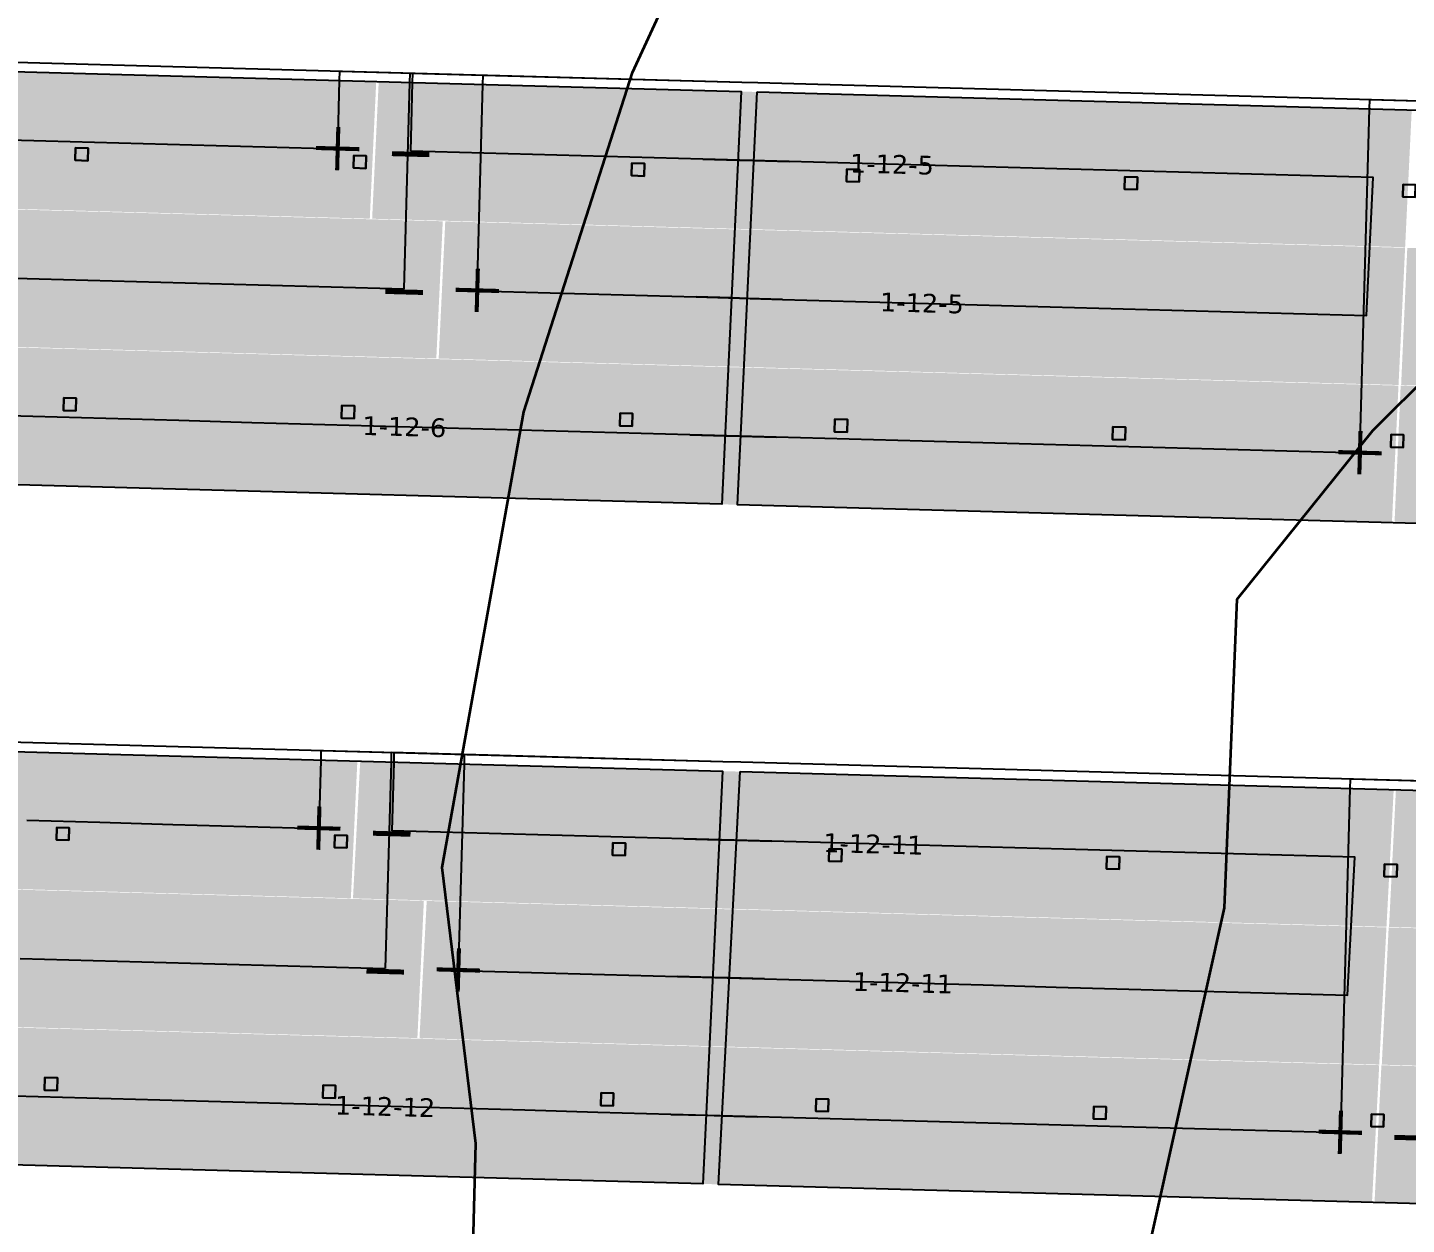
# Model space of a CAD drawing. Header units: metres. Extents: x 1477905 to 1478744, y 4202276 to 4202610.
# Drawn here: x 1478282.51 to 1478304.6, y 4202400.69 to 4202419.87 of the extents above; entities that cross this region are included whole.
import ezdxf

# ---------------------------------------------------------------- set-up
doc = ezdxf.new("R2010")
doc.units = ezdxf.units.M
doc.layers.add('Nouveau Terrain - CN - Courbes', color=22, linetype='Continuous', lineweight=0)
for name, color, linetype in [('PVcase DC Extensions', 170, 'Continuous'), ('PVcase Device Coloring', 7, 'Continuous'), ('PVcase Polarity Symbols', 7, 'Continuous'), ('PVcase Poles', 7, 'Continuous'), ('PVcase PV Modules (full frames)', 142, 'Continuous'), ('PVcase PV Modules (optimised)', 142, 'Continuous'), ('PVcase String Cables', 150, 'Continuous'), ('PVcase Stringing Numbers', 7, 'Continuous'), ('PVcase Strings', 92, 'Continuous')]:
    doc.layers.add(name, color=color, linetype=linetype)
doc.styles.get("Standard").update_dxf_attribs({"font": 'verdana.ttf'})
doc.styles.add('UBS-Style de texte', font='verdana.ttf')

# ---------------------------------------------------------------- blocks, each defined once
blk = doc.blocks.new('3P18@15DEG F FX ID1 PVBlock')
at = {"layer": 'PVcase PV Modules (optimised)', "color": 0}
blk.add_polyline3d([(0, 0, 1.773945735132677), (21.06698842950539, -0.5810537936249766, 1.773945735132684), (20.88445742833417, -7.198992669318528, 7.019385073192552e-15), (-0.1825310011712116, -6.617938875693552, 0)], close=True, dxfattribs=at)

msp = doc.modelspace()

# ---------------------------------------------------------------- hatches: boundary and pattern name
at = {"layer": 'PVcase Device Coloring', "true_color": 0x004f27, "transparency": 33554582}
for points in [[(1478272.93535606, 4202419.423594442), (1478272.832135618, 4202417.225225576), (1478287.996669292, 4202416.806968841), (1478288.099889734, 4202419.005337707)], [(1478288.140019525, 4202419.004230877), (1478288.034617872, 4202416.805922171), (1478304.582093618, 4202416.349522167), (1478304.687495271, 4202418.547830873)], [(1478272.831682499, 4202417.215575141), (1478272.728462057, 4202415.017206275), (1478289.062489354, 4202414.566693448), (1478289.165709795, 4202416.765062314)], [(1478289.205839587, 4202416.763955484), (1478289.100437935, 4202414.565646778), (1478304.476229272, 4202414.141563291), (1478304.581630924, 4202416.339871997)], [(1478304.616615681, 4202416.338907073), (1478304.518064136, 4202414.140409433), (1478321.074147442, 4202413.683772026), (1478321.172698986, 4202415.882269666)], [(1478272.72925531, 4202415.007521464), (1478272.623853658, 4202412.809212758), (1478304.370364925, 4202411.933604415), (1478304.475766578, 4202414.131913121)], [(1478304.510751334, 4202414.130948197), (1478304.412199789, 4202411.932450557), (1478336.18684034, 4202411.056066376), (1478336.285391884, 4202413.254564016)], [(1478272.633782888, 4202408.533804694), (1478272.530145826, 4202406.335447319), (1478287.69389761, 4202405.917212148), (1478287.797534672, 4202408.115569524)], [(1478287.843324346, 4202408.114306588), (1478287.727778819, 4202405.916277662), (1478304.283211725, 4202405.459658192), (1478304.398757252, 4202407.657687118)], [(1478304.434491249, 4202407.656701531), (1478304.32420842, 4202405.458527453), (1478319.680235724, 4202405.034989081), (1478319.790518554, 4202407.233163159)], [(1478272.529690878, 4202406.325796935), (1478272.426053816, 4202404.127439559), (1478288.759238923, 4202403.67694996), (1478288.862875985, 4202405.875307336)], [(1478288.908665659, 4202405.874044401), (1478288.793120132, 4202403.676015475), (1478304.167158975, 4202403.251980325), (1478304.282704501, 4202405.450009251)], [(1478304.318438499, 4202405.449023664), (1478304.208155669, 4202403.250849586), (1478320.7378603, 4202402.79493973), (1478320.84814313, 4202404.993113808)], [(1478272.432507127, 4202404.117598638), (1478272.3169616, 4202401.919569712), (1478304.051106225, 4202401.044302458), (1478304.166651751, 4202403.242331384)], [(1478304.202385749, 4202403.241345797), (1478304.092102919, 4202401.043171719), (1478335.816183211, 4202400.168182047), (1478335.926466041, 4202402.366356125)]]:
    msp.add_hatch(color=118, dxfattribs=at).paths.add_polyline_path(points, flags=0)

# ---------------------------------------------------------------- linework, layer by layer
at = {"layer": 'Nouveau Terrain - CN - Courbes', "linetype": 'Continuous', "lineweight": 35}
for points in [[(1478291.32082604, 4202348.41066502, 75), (1478286.188324368, 4202364.83777075, 75), (1478285.6776195, 4202368.429575671, 75), (1478286.556690437, 4202382.576429049, 75), (1478287.553515996, 4202388.63080219, 75), (1478289.610129809, 4202398.711284188, 75), (1478289.697271906, 4202401.985212699, 75), (1478289.155185664, 4202406.411041, 75), (1478290.462954028, 4202413.710411758, 75), (1478292.206083963, 4202419.147088416, 75), (1478293.398080866, 4202421.731978936, 75), (1478294.921726059, 4202423.793586428, 75), (1478325.882597804, 4202449.464924598, 75), (1478341.124715617, 4202450.168690012, 75)], [(1478300.874752933, 4202351.546461926, 74), (1478297.327943064, 4202363.268087027, 74), (1478296.733521258, 4202365.800075303, 74), (1478297.689312728, 4202380.781208682, 74), (1478297.917849301, 4202387.075388396, 74), (1478300.316250229, 4202399.572783018, 74), (1478301.68710696, 4202405.762959943, 74), (1478301.893615117, 4202410.707805857, 74), (1478304.064507503, 4202413.410943049, 74), (1478323.422957966, 4202432.671339558, 74), (1478326.455680617, 4202435.088601463, 74), (1478329.310944752, 4202436.735026595, 74), (1478331.98875037, 4202437.610614957, 74), (1478339.750308206, 4202438.176102755, 74)]]:
    msp.add_polyline3d(points, dxfattribs=at)
at = {"layer": 'PVcase DC Extensions'}
for points in [[(1478293.330442524, 4202417.760464636, 77.26871397928936), (1478293.895747625, 4202417.744872812, 77.2277745417721), (1478294.151124774, 4202417.737829193, 77.20938604867322), (1478294.716274109, 4202417.722241671, 77.16634817568533)], [(1478294.610409762, 4202415.514282795, 76.57587858104418), (1478294.045260428, 4202415.529870319, 76.61891645478846), (1478293.792074065, 4202415.536853515, 76.63714220265933), (1478293.226768964, 4202415.552445334, 76.67808163905909)], [(1478293.123095403, 4202413.344426034, 76.08744929930761), (1478293.688400504, 4202413.328834211, 76.04650986206705), (1478293.939396081, 4202413.32191144, 76.02844685940865), (1478294.504545416, 4202413.306323919, 75.98540898667093)], [(1478293.027606802, 4202406.870709709, 77.1867159687833), (1478293.592882756, 4202406.855118696, 77.14537572288022), (1478293.87266344, 4202406.847401995, 77.12007546024), (1478294.436985368, 4202406.831837294, 77.06727866029925)], [(1478294.320932618, 4202404.624159426, 76.4776735431364), (1478293.75661069, 4202404.639724126, 76.5304703426549), (1478293.488790746, 4202404.647110934, 76.55477383558646), (1478292.923514792, 4202404.662701949, 76.59611408197652)], [(1478292.819422782, 4202402.45469419, 76.00551219512818), (1478293.384698736, 4202402.439103177, 75.96417194926839), (1478293.64055794, 4202402.432046261, 75.94086522605978), (1478294.204879868, 4202402.416481559, 75.88806842595177)]]:
    msp.add_polyline3d(points, dxfattribs=at)
at = {"layer": 'PVcase Poles'}
for points in [[(1478283.278340647, 4202417.741791151, 74.59383494218558), (1478283.2838548, 4202417.941715123, 74.59383494218558), (1478283.2838548, 4202417.941715123, 77.97035776062182), (1478283.278340647, 4202417.741791151, 77.91662768182698), (1478283.278340647, 4202417.741791151, 74.59383494218558), (1478283.478264618, 4202417.736276999, 74.59383494218558), (1478283.478264618, 4202417.736276999, 77.90214917340047), (1478283.278340647, 4202417.741791151, 77.91662768182698), (1478283.478264618, 4202417.736276999, 77.90214917340047), (1478283.48377877, 4202417.936200971, 77.95587925219533), (1478283.48377877, 4202417.936200971, 74.59383494218558), (1478283.478264618, 4202417.736276999, 74.59383494218558), (1478283.48377877, 4202417.936200971, 74.59383494218558), (1478283.2838548, 4202417.941715123, 74.59383494218558), (1478283.48377877, 4202417.936200971, 74.59383494218558), (1478283.48377877, 4202417.936200971, 77.95587925219533), (1478283.2838548, 4202417.941715123, 77.97035776062182)], [(1478287.733981738, 4202417.618899019, 74.2708170251646), (1478287.73949589, 4202417.81882299, 74.2708170251646), (1478287.73949589, 4202417.81882299, 77.64767991124026), (1478287.733981738, 4202417.618899019, 77.59394983244542), (1478287.733981738, 4202417.618899019, 74.2708170251646), (1478287.933905709, 4202417.613384866, 74.2708170251646), (1478287.933905709, 4202417.613384866, 77.57947132401891), (1478287.733981738, 4202417.618899019, 77.59394983244542), (1478287.933905709, 4202417.613384866, 77.57947132401891), (1478287.939419861, 4202417.813308838, 77.63320140281377), (1478287.939419861, 4202417.813308838, 74.2708170251646), (1478287.933905709, 4202417.613384866, 74.2708170251646), (1478287.939419861, 4202417.813308838, 74.2708170251646), (1478287.73949589, 4202417.81882299, 74.2708170251646), (1478287.939419861, 4202417.813308838, 74.2708170251646), (1478287.939419861, 4202417.813308838, 77.63320140281377), (1478287.73949589, 4202417.81882299, 77.64767991124026)], [(1478292.189622829, 4202417.496006885, 73.95720321555905), (1478292.195136981, 4202417.695930856, 73.95720321555905), (1478292.195136981, 4202417.695930856, 77.32500206160674), (1478292.189622829, 4202417.496006885, 77.2712719828119), (1478292.189622829, 4202417.496006885, 73.95720321555905), (1478292.389546799, 4202417.490492732, 73.95720321555905), (1478292.389546799, 4202417.490492732, 77.25679347438539), (1478292.189622829, 4202417.496006885, 77.2712719828119), (1478292.389546799, 4202417.490492732, 77.25679347438539), (1478292.395060952, 4202417.690416704, 77.31052355318025), (1478292.395060952, 4202417.690416704, 73.95720321555905), (1478292.389546799, 4202417.490492732, 73.95720321555905), (1478292.395060952, 4202417.690416704, 73.95720321555905), (1478292.195136981, 4202417.695930856, 73.95720321555905), (1478292.395060952, 4202417.690416704, 73.95720321555905), (1478292.395060952, 4202417.690416704, 77.31052355318025), (1478292.195136981, 4202417.695930856, 77.32500206160674)], [(1478295.633803744, 4202417.401012082, 73.73936736920501), (1478295.639317896, 4202417.600936053, 73.73936736920501), (1478295.639317896, 4202417.600936053, 77.07010774870946), (1478295.633803744, 4202417.401012082, 77.0163628608075), (1478295.633803744, 4202417.401012082, 73.73936736920501), (1478295.833727715, 4202417.395497929, 73.73936736920501), (1478295.833727715, 4202417.395497929, 77.00113803084291), (1478295.633803744, 4202417.401012082, 77.0163628608075), (1478295.833727715, 4202417.395497929, 77.00113803084291), (1478295.839241867, 4202417.595421901, 77.05488291874487), (1478295.839241867, 4202417.595421901, 73.73936736920501), (1478295.833727715, 4202417.395497929, 73.73936736920501), (1478295.839241867, 4202417.595421901, 73.73936736920501), (1478295.639317896, 4202417.600936053, 73.73936736920501), (1478295.839241867, 4202417.595421901, 73.73936736920501), (1478295.839241867, 4202417.595421901, 77.05488291874487), (1478295.639317896, 4202417.600936053, 77.07010774870946)], [(1478300.088217107, 4202417.278153811, 73.44281478766278), (1478300.09373126, 4202417.478077782, 73.44281478766278), (1478300.09373126, 4202417.478077782, 76.73089036693449), (1478300.088217107, 4202417.278153811, 76.67714547903253), (1478300.088217107, 4202417.278153811, 73.44281478766278), (1478300.288141078, 4202417.272639658, 73.44281478766278), (1478300.288141078, 4202417.272639658, 76.66192064906792), (1478300.088217107, 4202417.278153811, 76.67714547903253), (1478300.288141078, 4202417.272639658, 76.66192064906792), (1478300.29365523, 4202417.47256363, 76.7156655369699), (1478300.29365523, 4202417.47256363, 73.44281478766278), (1478300.288141078, 4202417.272639658, 73.44281478766278), (1478300.29365523, 4202417.47256363, 73.44281478766278), (1478300.09373126, 4202417.478077782, 73.44281478766278), (1478300.29365523, 4202417.47256363, 73.44281478766278), (1478300.29365523, 4202417.47256363, 76.7156655369699), (1478300.09373126, 4202417.478077782, 76.73089036693449)], [(1478304.542630471, 4202417.155295539, 73.17010387322301), (1478304.548144623, 4202417.35521951, 73.17010387322301), (1478304.548144623, 4202417.35521951, 76.39167298490739), (1478304.542630471, 4202417.155295539, 76.33792809700542), (1478304.542630471, 4202417.155295539, 73.17010387322301), (1478304.742554442, 4202417.149781386, 73.17010387322301), (1478304.742554442, 4202417.149781386, 76.32270326704082), (1478304.542630471, 4202417.155295539, 76.33792809700542), (1478304.742554442, 4202417.149781386, 76.32270326704082), (1478304.748068594, 4202417.349705358, 76.37644815494279), (1478304.748068594, 4202417.349705358, 73.17010387322301), (1478304.742554442, 4202417.149781386, 73.17010387322301), (1478304.748068594, 4202417.349705358, 73.17010387322301), (1478304.548144623, 4202417.35521951, 73.17010387322301), (1478304.748068594, 4202417.349705358, 73.17010387322301), (1478304.748068594, 4202417.349705358, 76.37644815494279), (1478304.548144623, 4202417.35521951, 76.39167298490739)], [(1478283.090183431, 4202413.734455418, 74.53282154990893), (1478283.095697584, 4202413.93437939, 74.53282154990893), (1478283.095697584, 4202413.93437939, 76.89841872431437), (1478283.090183431, 4202413.734455418, 76.84468864551953), (1478283.090183431, 4202413.734455418, 74.53282154990893), (1478283.290107402, 4202413.728941265, 74.53282154990893), (1478283.290107402, 4202413.728941265, 76.83021013709302), (1478283.090183431, 4202413.734455418, 76.84468864551953), (1478283.290107402, 4202413.728941265, 76.83021013709302), (1478283.295621554, 4202413.928865237, 76.88394021588786), (1478283.295621554, 4202413.928865237, 74.53282154990893), (1478283.290107402, 4202413.728941265, 74.53282154990893), (1478283.295621554, 4202413.928865237, 74.53282154990893), (1478283.095697584, 4202413.93437939, 74.53282154990893), (1478283.295621554, 4202413.928865237, 74.53282154990893), (1478283.295621554, 4202413.928865237, 76.88394021588786), (1478283.095697584, 4202413.93437939, 76.89841872431437)], [(1478287.545824522, 4202413.611563285, 74.2071579736018), (1478287.551338674, 4202413.811487257, 74.2071579736018), (1478287.551338674, 4202413.811487257, 76.5757408749328), (1478287.545824522, 4202413.611563285, 76.52201079613796), (1478287.545824522, 4202413.611563285, 74.2071579736018), (1478287.745748493, 4202413.606049133, 74.2071579736018), (1478287.745748493, 4202413.606049133, 76.50753228771146), (1478287.545824522, 4202413.611563285, 76.52201079613796), (1478287.745748493, 4202413.606049133, 76.50753228771146), (1478287.751262645, 4202413.805973104, 76.56126236650631), (1478287.751262645, 4202413.805973104, 74.2071579736018), (1478287.745748493, 4202413.606049133, 74.2071579736018), (1478287.751262645, 4202413.805973104, 74.2071579736018), (1478287.551338674, 4202413.811487257, 74.2071579736018), (1478287.751262645, 4202413.805973104, 74.2071579736018), (1478287.751262645, 4202413.805973104, 76.56126236650631), (1478287.551338674, 4202413.811487257, 76.5757408749328)], [(1478292.001465613, 4202413.48867115, 73.8805785534054), (1478292.006979765, 4202413.688595122, 73.8805785534054), (1478292.006979765, 4202413.688595122, 76.25306302503219), (1478292.001465613, 4202413.48867115, 76.19933294623735), (1478292.001465613, 4202413.48867115, 73.8805785534054), (1478292.201389584, 4202413.483156998, 73.8805785534054), (1478292.201389584, 4202413.483156998, 76.18485443781084), (1478292.001465613, 4202413.48867115, 76.19933294623735), (1478292.201389584, 4202413.483156998, 76.18485443781084), (1478292.206903736, 4202413.683080969, 76.2385845166057), (1478292.206903736, 4202413.683080969, 73.8805785534054), (1478292.201389584, 4202413.483156998, 73.8805785534054), (1478292.206903736, 4202413.683080969, 73.8805785534054), (1478292.006979765, 4202413.688595122, 73.8805785534054), (1478292.206903736, 4202413.683080969, 73.8805785534054), (1478292.206903736, 4202413.683080969, 76.2385845166057), (1478292.006979765, 4202413.688595122, 76.25306302503219)], [(1478295.441670469, 4202413.393786012, 73.63064712091311), (1478295.447184621, 4202413.593709984, 73.63064712091311), (1478295.447184621, 4202413.593709984, 75.99846407904829), (1478295.441670469, 4202413.393786012, 75.94471919114632), (1478295.441670469, 4202413.393786012, 73.63064712091311), (1478295.64159444, 4202413.38827186, 73.63064712091311), (1478295.64159444, 4202413.38827186, 75.92949436118172), (1478295.441670469, 4202413.393786012, 75.94471919114632), (1478295.64159444, 4202413.38827186, 75.92949436118172), (1478295.647108592, 4202413.588195832, 75.98323924908368), (1478295.647108592, 4202413.588195832, 73.63064712091311), (1478295.64159444, 4202413.38827186, 73.63064712091311), (1478295.647108592, 4202413.588195832, 73.63064712091311), (1478295.447184621, 4202413.593709984, 73.63064712091311), (1478295.647108592, 4202413.588195832, 73.63064712091311), (1478295.647108592, 4202413.588195832, 75.98323924908368), (1478295.447184621, 4202413.593709984, 75.99846407904829)], [(1478299.896083832, 4202413.270927741, 73.28259617319408), (1478299.901597985, 4202413.470851713, 73.28259617319408), (1478299.901597985, 4202413.470851713, 75.6592466972893), (1478299.896083832, 4202413.270927741, 75.60550180938733), (1478299.896083832, 4202413.270927741, 73.28259617319408), (1478300.096007803, 4202413.265413589, 73.28259617319408), (1478300.096007803, 4202413.265413589, 75.59027697942274), (1478299.896083832, 4202413.270927741, 75.60550180938733), (1478300.096007803, 4202413.265413589, 75.59027697942274), (1478300.101521955, 4202413.465337561, 75.64402186732471), (1478300.101521955, 4202413.465337561, 73.28259617319408), (1478300.096007803, 4202413.265413589, 73.28259617319408), (1478300.101521955, 4202413.465337561, 73.28259617319408), (1478299.901597985, 4202413.470851713, 73.28259617319408), (1478300.101521955, 4202413.465337561, 73.28259617319408), (1478300.101521955, 4202413.465337561, 75.64402186732471), (1478299.901597985, 4202413.470851713, 75.6592466972893)], [(1478304.350497196, 4202413.148069469, 72.96607832992042), (1478304.356011348, 4202413.347993441, 72.96607832992042), (1478304.356011348, 4202413.347993441, 75.3200293152622), (1478304.350497196, 4202413.148069469, 75.26628442736023), (1478304.350497196, 4202413.148069469, 72.96607832992042), (1478304.550421166, 4202413.142555317, 72.96607832992042), (1478304.550421166, 4202413.142555317, 75.25105959739564), (1478304.350497196, 4202413.148069469, 75.26628442736023), (1478304.550421166, 4202413.142555317, 75.25105959739564), (1478304.555935319, 4202413.342479289, 75.3048044852976), (1478304.555935319, 4202413.342479289, 72.96607832992042), (1478304.550421166, 4202413.142555317, 72.96607832992042), (1478304.555935319, 4202413.342479289, 72.96607832992042), (1478304.356011348, 4202413.347993441, 72.96607832992042), (1478304.555935319, 4202413.342479289, 72.96607832992042), (1478304.555935319, 4202413.342479289, 75.3048044852976), (1478304.356011348, 4202413.347993441, 75.3200293152622)], [(1478282.975980371, 4202406.852023114, 74.45329130047959), (1478282.981494523, 4202407.051947086, 74.45329130047959), (1478282.981494523, 4202407.051947086, 77.895482840788), (1478282.975980371, 4202406.852023114, 77.84174999149843), (1478282.975980371, 4202406.852023114, 74.45329130047959), (1478283.175904342, 4202406.846508962, 74.45329130047959), (1478283.175904342, 4202406.846508962, 77.82712897999457), (1478282.975980371, 4202406.852023114, 77.84174999149843), (1478283.175904342, 4202406.846508962, 77.82712897999457), (1478283.181418494, 4202407.046432934, 77.88086182928416), (1478283.181418494, 4202407.046432934, 74.45329130047959), (1478283.175904342, 4202406.846508962, 74.45329130047959), (1478283.181418494, 4202407.046432934, 74.45329130047959), (1478282.981494523, 4202407.051947086, 74.45329130047959), (1478283.181418494, 4202407.046432934, 74.45329130047959), (1478283.181418494, 4202407.046432934, 77.88086182928416), (1478282.981494523, 4202407.051947086, 77.895482840788)], [(1478287.431391727, 4202406.729137317, 74.12869523616104), (1478287.436905879, 4202406.929061289, 74.12869523616104), (1478287.436905879, 4202406.929061289, 77.56964587225474), (1478287.431391727, 4202406.729137317, 77.51591302296517), (1478287.431391727, 4202406.729137317, 74.12869523616104), (1478287.631315697, 4202406.723623165, 74.12869523616104), (1478287.631315697, 4202406.723623165, 77.5012920114613), (1478287.431391727, 4202406.729137317, 77.51591302296517), (1478287.631315697, 4202406.723623165, 77.5012920114613), (1478287.63682985, 4202406.923547137, 77.55502486075089), (1478287.63682985, 4202406.923547137, 74.12869523616104), (1478287.631315697, 4202406.723623165, 74.12869523616104), (1478287.63682985, 4202406.923547137, 74.12869523616104), (1478287.436905879, 4202406.929061289, 74.12869523616104), (1478287.63682985, 4202406.923547137, 74.12869523616104), (1478287.63682985, 4202406.923547137, 77.55502486075089), (1478287.436905879, 4202406.929061289, 77.56964587225474)], [(1478291.886803083, 4202406.606251519, 73.80744413320299), (1478291.892317235, 4202406.806175491, 73.80744413320299), (1478291.892317235, 4202406.806175491, 77.24380890346949), (1478291.886803083, 4202406.606251519, 77.1900760541799), (1478291.886803083, 4202406.606251519, 73.80744413320299), (1478292.086727053, 4202406.600737367, 73.80744413320299), (1478292.086727053, 4202406.600737367, 77.17545504267605), (1478291.886803083, 4202406.606251519, 77.1900760541799), (1478292.086727053, 4202406.600737367, 77.17545504267605), (1478292.092241206, 4202406.800661338, 77.22918789196562), (1478292.092241206, 4202406.800661338, 73.80744413320299), (1478292.086727053, 4202406.600737367, 73.80744413320299), (1478292.092241206, 4202406.800661338, 73.80744413320299), (1478291.892317235, 4202406.806175491, 73.80744413320299), (1478292.092241206, 4202406.800661338, 73.80744413320299), (1478292.092241206, 4202406.800661338, 77.22918789196562), (1478291.892317235, 4202406.806175491, 77.24380890346949)], [(1478295.352104877, 4202406.51067418, 73.55929258499339), (1478295.357619029, 4202406.710598151, 73.55929258499339), (1478295.357619029, 4202406.710598151, 76.95511455881241), (1478295.352104877, 4202406.51067418, 76.90129087031185), (1478295.352104877, 4202406.51067418, 73.55929258499339), (1478295.552028848, 4202406.505160027, 73.55929258499339), (1478295.552028848, 4202406.505160027, 76.88258639432247), (1478295.352104877, 4202406.51067418, 76.90129087031185), (1478295.552028848, 4202406.505160027, 76.88258639432247), (1478295.557543, 4202406.705083999, 76.93641008282303), (1478295.557543, 4202406.705083999, 73.55929258499339), (1478295.552028848, 4202406.505160027, 73.55929258499339), (1478295.557543, 4202406.705083999, 73.55929258499339), (1478295.357619029, 4202406.710598151, 73.55929258499339), (1478295.557543, 4202406.705083999, 73.55929258499339), (1478295.557543, 4202406.705083999, 76.93641008282303), (1478295.357619029, 4202406.710598151, 76.95511455881241)], [(1478299.799996754, 4202406.387995779, 73.17695116890145), (1478299.805510907, 4202406.58791975, 73.17695116890145), (1478299.805510907, 4202406.58791975, 76.53897893281827), (1478299.799996754, 4202406.387995779, 76.48515524431771), (1478299.799996754, 4202406.387995779, 73.17695116890145), (1478299.999920725, 4202406.382481626, 73.17695116890145), (1478299.999920725, 4202406.382481626, 76.46645076832833), (1478299.799996754, 4202406.387995779, 76.48515524431771), (1478299.999920725, 4202406.382481626, 76.46645076832833), (1478300.005434877, 4202406.582405598, 76.52027445682889), (1478300.005434877, 4202406.582405598, 73.17695116890145), (1478299.999920725, 4202406.382481626, 73.17695116890145), (1478300.005434877, 4202406.582405598, 73.17695116890145), (1478299.805510907, 4202406.58791975, 73.17695116890145), (1478300.005434877, 4202406.582405598, 73.17695116890145), (1478300.005434877, 4202406.582405598, 76.52027445682889), (1478299.805510907, 4202406.58791975, 76.53897893281827)], [(1478304.247888631, 4202406.265317378, 72.74849572704387), (1478304.253402784, 4202406.465241349, 72.74849572704387), (1478304.253402784, 4202406.465241349, 76.12284330684416), (1478304.247888631, 4202406.265317378, 76.0690196183436), (1478304.247888631, 4202406.265317378, 72.74849572704387), (1478304.447812602, 4202406.259803225, 72.74849572704387), (1478304.447812602, 4202406.259803225, 76.05031514235422), (1478304.247888631, 4202406.265317378, 76.0690196183436), (1478304.447812602, 4202406.259803225, 76.05031514235422), (1478304.453326755, 4202406.459727197, 76.10413883085478), (1478304.453326755, 4202406.459727197, 72.74849572704387), (1478304.447812602, 4202406.259803225, 72.74849572704387), (1478304.453326755, 4202406.459727197, 72.74849572704387), (1478304.253402784, 4202406.465241349, 72.74849572704387), (1478304.453326755, 4202406.459727197, 72.74849572704387), (1478304.453326755, 4202406.459727197, 76.10413883085478), (1478304.253402784, 4202406.465241349, 76.12284330684416)], [(1478282.787063711, 4202402.844708326, 74.46517837917925), (1478282.792577864, 4202403.044632298, 74.46517837917925), (1478282.792577864, 4202403.044632298, 76.82359907369738), (1478282.787063711, 4202402.844708326, 76.7698662244078), (1478282.787063711, 4202402.844708326, 74.46517837917925), (1478282.986987682, 4202402.839194174, 74.46517837917925), (1478282.986987682, 4202402.839194174, 76.75524521290394), (1478282.787063711, 4202402.844708326, 76.7698662244078), (1478282.986987682, 4202402.839194174, 76.75524521290394), (1478282.992501834, 4202403.039118146, 76.80897806219353), (1478282.992501834, 4202403.039118146, 74.46517837917925), (1478282.986987682, 4202402.839194174, 74.46517837917925), (1478282.992501834, 4202403.039118146, 74.46517837917925), (1478282.792577864, 4202403.044632298, 74.46517837917925), (1478282.992501834, 4202403.039118146, 74.46517837917925), (1478282.992501834, 4202403.039118146, 76.80897806219353), (1478282.792577864, 4202403.044632298, 76.82359907369738)], [(1478287.242475067, 4202402.72182253, 74.15668039491061), (1478287.24798922, 4202402.921746502, 74.15668039491061), (1478287.24798922, 4202402.921746502, 76.49776210541611), (1478287.242475067, 4202402.72182253, 76.44402925612653), (1478287.242475067, 4202402.72182253, 74.15668039491061), (1478287.442399038, 4202402.716308378, 74.15668039491061), (1478287.442399038, 4202402.716308378, 76.42940824462268), (1478287.242475067, 4202402.72182253, 76.44402925612653), (1478287.442399038, 4202402.716308378, 76.42940824462268), (1478287.44791319, 4202402.916232349, 76.48314109391225), (1478287.44791319, 4202402.916232349, 74.15668039491061), (1478287.442399038, 4202402.716308378, 74.15668039491061), (1478287.44791319, 4202402.916232349, 74.15668039491061), (1478287.24798922, 4202402.921746502, 74.15668039491061), (1478287.44791319, 4202402.916232349, 74.15668039491061), (1478287.44791319, 4202402.916232349, 76.48314109391225), (1478287.24798922, 4202402.921746502, 76.49776210541611)], [(1478291.697886423, 4202402.598936732, 73.83947418806291), (1478291.703400576, 4202402.798860704, 73.83947418806291), (1478291.703400576, 4202402.798860704, 76.17192513661556), (1478291.697886423, 4202402.598936732, 76.11819228732598), (1478291.697886423, 4202402.598936732, 73.83947418806291), (1478291.897810394, 4202402.59342258, 73.83947418806291), (1478291.897810394, 4202402.59342258, 76.10357127582213), (1478291.697886423, 4202402.598936732, 76.11819228732598), (1478291.897810394, 4202402.59342258, 76.10357127582213), (1478291.903324547, 4202402.793346551, 76.15730412511171), (1478291.903324547, 4202402.793346551, 73.83947418806291), (1478291.897810394, 4202402.59342258, 73.83947418806291), (1478291.903324547, 4202402.793346551, 73.83947418806291), (1478291.703400576, 4202402.798860704, 73.83947418806291), (1478291.903324547, 4202402.793346551, 73.83947418806291), (1478291.903324547, 4202402.793346551, 76.15730412511171), (1478291.703400576, 4202402.798860704, 76.17192513661556)], [(1478295.141480662, 4202402.503958113, 73.52515406353596), (1478295.146994814, 4202402.703882085, 73.52515406353596), (1478295.146994814, 4202402.703882085, 75.88503982975386), (1478295.141480662, 4202402.503958113, 75.83121614125331), (1478295.141480662, 4202402.503958113, 73.52515406353596), (1478295.341404633, 4202402.498443961, 73.52515406353596), (1478295.341404633, 4202402.498443961, 75.81251166526393), (1478295.141480662, 4202402.503958113, 75.83121614125331), (1478295.341404633, 4202402.498443961, 75.81251166526393), (1478295.346918785, 4202402.698367933, 75.86633535376448), (1478295.346918785, 4202402.698367933, 73.52515406353596), (1478295.341404633, 4202402.498443961, 73.52515406353596), (1478295.346918785, 4202402.698367933, 73.52515406353596), (1478295.146994814, 4202402.703882085, 73.52515406353596), (1478295.346918785, 4202402.698367933, 73.52515406353596), (1478295.346918785, 4202402.698367933, 75.86633535376448), (1478295.146994814, 4202402.703882085, 75.88503982975386)], [(1478299.589372539, 4202402.381279713, 73.11916490451914), (1478299.594886691, 4202402.581203684, 73.11916490451914), (1478299.594886691, 4202402.581203684, 75.46890420377976), (1478299.589372539, 4202402.381279713, 75.4150805152792), (1478299.589372539, 4202402.381279713, 73.11916490451914), (1478299.78929651, 4202402.37576556, 73.11916490451914), (1478299.78929651, 4202402.37576556, 75.39637603928982), (1478299.589372539, 4202402.381279713, 75.4150805152792), (1478299.78929651, 4202402.37576556, 75.39637603928982), (1478299.794810662, 4202402.575689532, 75.45019972779038), (1478299.794810662, 4202402.575689532, 73.11916490451914), (1478299.78929651, 4202402.37576556, 73.11916490451914), (1478299.794810662, 4202402.575689532, 73.11916490451914), (1478299.594886691, 4202402.581203684, 73.11916490451914), (1478299.794810662, 4202402.575689532, 73.11916490451914), (1478299.794810662, 4202402.575689532, 75.45019972779038), (1478299.594886691, 4202402.581203684, 75.46890420377976)], [(1478304.037264416, 4202402.258601312, 72.69864970268752), (1478304.042778568, 4202402.458525283, 72.69864970268752), (1478304.042778568, 4202402.458525283, 75.05276857780565), (1478304.037264416, 4202402.258601312, 74.9989448893051), (1478304.037264416, 4202402.258601312, 72.69864970268752), (1478304.237188387, 4202402.253087159, 72.69864970268752), (1478304.237188387, 4202402.253087159, 74.98024041331571), (1478304.037264416, 4202402.258601312, 74.9989448893051), (1478304.237188387, 4202402.253087159, 74.98024041331571), (1478304.242702539, 4202402.453011131, 75.03406410181627), (1478304.242702539, 4202402.453011131, 72.69864970268752), (1478304.237188387, 4202402.253087159, 72.69864970268752), (1478304.242702539, 4202402.453011131, 72.69864970268752), (1478304.042778568, 4202402.458525283, 72.69864970268752), (1478304.242702539, 4202402.453011131, 72.69864970268752), (1478304.242702539, 4202402.453011131, 75.03406410181627), (1478304.042778568, 4202402.458525283, 75.05276857780565)]]:
    msp.add_polyline3d(points, dxfattribs=at)
at = {"layer": 'PVcase String Cables'}
for points in [[(1478273.241703819, 4202413.892779589, 77.52726111343831), (1478273.393901757, 4202419.41094718, 79.01028276948271), (1478273.398037371, 4202419.560890129, 79.01049285507118), (1478293.954394391, 4202418.993920196, 77.52179999515104), (1478294.211010838, 4202418.986842394, 77.50333048423285), (1478315.217222885, 4202418.407464899, 75.90364233850592), (1478315.46666094, 4202418.400585086, 75.88555311530155), (1478335.781109813, 4202417.840287281, 74.57650203447052)], [(1478287.482974411, 4202417.921745093, 77.69218804211461), (1478287.513307474, 4202419.021516376, 77.98775438781455), (1478287.517443087, 4202419.17145933, 77.98796447340544), (1478293.954394391, 4202418.993920195, 77.52179999514789), (1478294.211010838, 4202418.986842394, 77.50333048423285), (1478315.217222885, 4202418.407464898, 75.90364233850252), (1478315.46666094, 4202418.400585086, 75.88555311530155), (1478335.781109813, 4202417.840287281, 74.57650203447052)], [(1478288.548794473, 4202415.6814697, 77.01686088962539), (1478288.640059974, 4202418.990439137, 77.90615489039236), (1478288.644195587, 4202419.140382093, 77.90636497598929), (1478293.954394391, 4202418.993920196, 77.52179999515104), (1478294.211010838, 4202418.986842394, 77.50333048423285), (1478315.217222885, 4202418.407464899, 75.90364233850592), (1478315.46666094, 4202418.400585087, 75.88555311530423), (1478335.781109813, 4202417.840287281, 74.57650203447052)], [(1478288.652468034, 4202417.889489002, 77.60749322973061), (1478288.682801096, 4202418.989260284, 77.90305957522015), (1478288.68693671, 4202419.139203239, 77.90326966081392), (1478293.954394391, 4202418.993920195, 77.52179999514789), (1478294.211010838, 4202418.986842394, 77.50333048423285), (1478315.217222885, 4202418.407464898, 75.90364233850252), (1478315.46666094, 4202418.400585086, 75.88555311530155), (1478335.781109813, 4202417.840287281, 74.57650203447052)], [(1478289.718288096, 4202415.649213608, 76.93216607676405), (1478289.809553596, 4202418.958183046, 77.82146007779983), (1478289.81368921, 4202419.108126002, 77.82167016339676), (1478293.954394391, 4202418.993920196, 77.52179999515104), (1478294.211010838, 4202418.986842394, 77.50333048423285), (1478315.217222885, 4202418.407464899, 75.90364233850592), (1478315.46666094, 4202418.400585086, 75.88555311530155), (1478335.781109813, 4202417.840287281, 74.57650203447052)], [(1478303.857916416, 4202413.04834629, 75.27312079855135), (1478304.010114355, 4202418.566513883, 76.75655120585766), (1478304.014249969, 4202418.716456846, 76.75678344416781), (1478315.217222885, 4202418.407464898, 75.90364233850252), (1478315.46666094, 4202418.400585086, 75.88555311530155), (1478335.781109813, 4202417.840287281, 74.57650203447052)], [(1478335.781109813, 4202417.840287281, 74.57650203447052), (1478336.490078488, 4202417.820733065, 74.53081651207428), (1478336.490078488, 4202417.820733065, 71.52405868511362), (1478337.574295261, 4202417.79082905, 71.51058115091226), (1478337.499206536, 4202415.068373214, 71.28487674448435), (1478337.424117811, 4202412.345917377, 71.05306436910085), (1478337.349029087, 4202409.62346154, 70.82145262412625), (1478337.273940362, 4202406.901005703, 70.59189375660802), (1478336.155517935, 4202406.931853186, 70.63016550212858), (1478336.155517935, 4202406.931853186, 73.65284829627056), (1478315.16331721, 4202407.510844222, 75.427081407822), (1478314.913770843, 4202407.517727022, 75.45116879984978), (1478293.938312952, 4202408.096256269, 77.41358954648479), (1478293.651766234, 4202408.104159584, 77.43938601472432), (1478273.095389844, 4202408.671130043, 78.94273258205385), (1478273.09125423, 4202408.521187064, 78.9425183516403), (1478272.939056291, 4202403.003019473, 77.45942022624281)], [(1478335.781109813, 4202417.840287281, 74.57650203447052), (1478336.490078488, 4202417.820733065, 74.53081651207428), (1478336.490078488, 4202417.820733065, 71.52405868511362), (1478337.574295261, 4202417.79082905, 71.51058115091226), (1478337.499206536, 4202415.068373214, 71.28487674448435), (1478337.424117811, 4202412.345917377, 71.05306436910085), (1478337.349029087, 4202409.62346154, 70.82145262412625), (1478337.273940362, 4202406.901005703, 70.59189375660802), (1478336.155517935, 4202406.931853186, 70.63016550212858), (1478336.155517935, 4202406.931853186, 73.65284829627056), (1478315.16331721, 4202407.510844219, 75.4270814078259), (1478314.913770843, 4202407.517727018, 75.45116879985326), (1478293.938312951, 4202408.096256263, 77.4135895464963), (1478293.651766234, 4202408.104159578, 77.43938601473589), (1478287.214908863, 4202408.281696118, 77.9101317944512), (1478287.210773249, 4202408.131753135, 77.90991756401814), (1478287.180440187, 4202407.031981851, 77.61433597796633)], [(1478335.781109813, 4202417.840287281, 74.57650203447052), (1478336.490078488, 4202417.820733065, 74.53081651207428), (1478336.490078488, 4202417.820733065, 71.52405868511362), (1478337.574295261, 4202417.79082905, 71.51058115091226), (1478337.499206536, 4202415.068373214, 71.28487674448195), (1478337.424117812, 4202412.345917377, 71.05306436909211), (1478337.349029087, 4202409.62346154, 70.82145262412625), (1478337.273940363, 4202406.901005703, 70.5918937566003), (1478336.155517935, 4202406.931853186, 70.63016550212858), (1478336.155517935, 4202406.931853186, 73.65284829627056), (1478315.16331721, 4202407.510844219, 75.4270814078259), (1478314.913770843, 4202407.517727018, 75.45116879985326), (1478293.938312951, 4202408.096256263, 77.4135895464963), (1478293.651766234, 4202408.104159578, 77.43938601473589), (1478288.341182615, 4202408.250632086, 77.8277641754839), (1478288.337047, 4202408.100689101, 77.82754994504761), (1478288.2457815, 4202404.791719663, 76.93821008929272)], [(1478335.781109813, 4202417.840287281, 74.57650203447052), (1478336.490078488, 4202417.820733065, 74.53081651207428), (1478336.490078488, 4202417.820733065, 71.52405868511362), (1478337.574295261, 4202417.79082905, 71.51058115091226), (1478337.499206536, 4202415.068373214, 71.28487674448435), (1478337.424117811, 4202412.345917376, 71.05306436902427), (1478337.349029087, 4202409.623461539, 70.82145262404639), (1478337.273940362, 4202406.901005702, 70.59189375653406), (1478336.155517935, 4202406.931853185, 70.63016550205303), (1478336.155517935, 4202406.931853185, 73.65284829626663), (1478315.16331721, 4202407.510844218, 75.42708140782194), (1478314.913770843, 4202407.517727017, 75.45116879984869), (1478293.938312951, 4202408.096256262, 77.41358954649172), (1478293.651766234, 4202408.104159577, 77.43938601473269), (1478288.384342186, 4202408.249441691, 77.82460779264589), (1478288.380206572, 4202408.099498706, 77.82439356220989), (1478288.34987351, 4202406.999727422, 77.5288119760995)], [(1478335.781109813, 4202417.840287281, 74.57650203447052), (1478336.490078488, 4202417.820733065, 74.53081651207428), (1478336.490078488, 4202417.820733065, 71.52405868511362), (1478337.574295261, 4202417.79082905, 71.51058115091226), (1478337.499206536, 4202415.068373214, 71.28487674448195), (1478337.424117812, 4202412.345917377, 71.05306436909211), (1478337.349029087, 4202409.62346154, 70.82145262412625), (1478337.273940363, 4202406.901005703, 70.5918937566003), (1478336.155517935, 4202406.931853186, 70.63016550212858), (1478336.155517935, 4202406.931853186, 73.65284829627056), (1478315.16331721, 4202407.510844219, 75.4270814078259), (1478314.913770843, 4202407.517727017, 75.45116879984869), (1478293.938312951, 4202408.096256262, 77.41358954649172), (1478293.651766234, 4202408.104159577, 77.43938601473269), (1478289.510615938, 4202408.218377658, 77.74224017366154), (1478289.506480323, 4202408.068434672, 77.74202594323936), (1478289.415214823, 4202404.759465235, 76.85268608759526)], [(1478335.781109813, 4202417.840287281, 74.57650203447052), (1478336.490078488, 4202417.820733065, 74.53081651207428), (1478336.490078488, 4202417.820733065, 71.52405868511362), (1478337.574295261, 4202417.79082905, 71.51058115091226), (1478337.499206536, 4202415.068373214, 71.28487674448435), (1478337.424117811, 4202412.345917377, 71.05306436910085), (1478337.349029087, 4202409.62346154, 70.82145262412625), (1478337.273940362, 4202406.901005703, 70.59189375660802), (1478336.155517935, 4202406.931853185, 70.63016550205303), (1478336.155517935, 4202406.931853185, 73.65284829626663), (1478315.163317209, 4202407.510844207, 75.42708140783616), (1478314.913770842, 4202407.517727006, 75.4511687998373), (1478303.700890613, 4202407.826992198, 76.50022283737881), (1478303.696754999, 4202407.677049216, 76.49987282466421), (1478303.544557061, 4202402.158881623, 75.01426741591244)]]:
    msp.add_polyline3d(points, dxfattribs=at)
at = {"layer": 'PVcase Strings'}
for points in [[(1478287.482974411, 4202417.921745093), (1478286.313480789, 4202417.954001185), (1478285.143987166, 4202417.986257276), (1478283.974493543, 4202418.018513368), (1478282.804999921, 4202418.050769459), (1478281.635506298, 4202418.08302555)], [(1478289.718288096, 4202415.649213608), (1478290.887781718, 4202415.616957517), (1478292.057275341, 4202415.584701425), (1478293.226768964, 4202415.552445334), (1478294.610409762, 4202415.514282795), (1478295.779581138, 4202415.482035591), (1478296.948752513, 4202415.449788388), (1478298.117923888, 4202415.417541184), (1478299.287095263, 4202415.385293981), (1478300.456266638, 4202415.353046778), (1478301.625438013, 4202415.320799573), (1478302.794609388, 4202415.28855237), (1478303.963780763, 4202415.256305167), (1478304.06964511, 4202417.464264043), (1478302.900473735, 4202417.496511246), (1478301.73130236, 4202417.528758449), (1478300.562130985, 4202417.561005654), (1478299.39295961, 4202417.593252857), (1478298.223788235, 4202417.625500061), (1478297.054616859, 4202417.657747264), (1478295.885445484, 4202417.689994467), (1478294.716274109, 4202417.722241671), (1478293.330442524, 4202417.760464636), (1478292.160948901, 4202417.792720727), (1478290.991455279, 4202417.824976819), (1478289.821961656, 4202417.85723291), (1478288.652468034, 4202417.889489002)], [(1478281.531832738, 4202415.875006249), (1478282.70132636, 4202415.842750157), (1478283.870819983, 4202415.810494066), (1478285.040313605, 4202415.778237974), (1478286.209807228, 4202415.745981883), (1478287.379300851, 4202415.713725791), (1478288.548794473, 4202415.6814697)], [(1478303.857916416, 4202413.04834629), (1478302.688745041, 4202413.080593494), (1478301.519573666, 4202413.112840697), (1478300.350402291, 4202413.145087902), (1478299.181230916, 4202413.177335105), (1478298.012059541, 4202413.209582308), (1478296.842888166, 4202413.241829512), (1478295.673716791, 4202413.274076715), (1478294.504545416, 4202413.306323919), (1478293.123095403, 4202413.344426034), (1478291.95360178, 4202413.376682125), (1478290.784108158, 4202413.408938217), (1478289.614614535, 4202413.441194308), (1478288.445120912, 4202413.4734504), (1478287.27562729, 4202413.505706491), (1478286.106133667, 4202413.537962583), (1478284.936640045, 4202413.570218674), (1478283.767146422, 4202413.602474766), (1478282.597652799, 4202413.634730857), (1478281.428159177, 4202413.666986949)], [(1478287.180440187, 4202407.031981851), (1478286.011006864, 4202407.06423628), (1478284.841573541, 4202407.096490708), (1478283.672140218, 4202407.128745136), (1478282.502706895, 4202407.160999564)], [(1478289.415214823, 4202404.759465235), (1478290.584648146, 4202404.727210807), (1478291.754081469, 4202404.694956378), (1478292.923514792, 4202404.662701949), (1478294.320932618, 4202404.624159426), (1478295.488392267, 4202404.591959435), (1478296.655851916, 4202404.559759443), (1478297.823311565, 4202404.527559451), (1478298.990771214, 4202404.495359459), (1478300.158230863, 4202404.463159466), (1478301.325690512, 4202404.430959474), (1478302.493150162, 4202404.398759482), (1478303.660609811, 4202404.366559491), (1478303.776662561, 4202406.574237358), (1478302.609202912, 4202406.60643735), (1478301.441743263, 4202406.638637342), (1478300.274283614, 4202406.670837333), (1478299.106823964, 4202406.703037326), (1478297.939364315, 4202406.735237318), (1478296.771904666, 4202406.76743731), (1478295.604445017, 4202406.799637302), (1478294.436985368, 4202406.831837294), (1478293.027606802, 4202406.870709709), (1478291.858173479, 4202406.902964137), (1478290.688740156, 4202406.935218566), (1478289.519306833, 4202406.967472995), (1478288.34987351, 4202406.999727422)], [(1478282.398614885, 4202404.952991805), (1478283.568048208, 4202404.920737376), (1478284.737481531, 4202404.888482949), (1478285.906914854, 4202404.85622852), (1478287.076348177, 4202404.823974092), (1478288.2457815, 4202404.791719663)], [(1478303.544557061, 4202402.158881623), (1478302.377097412, 4202402.191081615), (1478301.209637762, 4202402.223281607), (1478300.042178113, 4202402.255481599), (1478298.874718464, 4202402.287681592), (1478297.707258815, 4202402.319881584), (1478296.539799166, 4202402.352081575), (1478295.372339517, 4202402.384281567), (1478294.204879868, 4202402.416481559), (1478292.819422782, 4202402.45469419), (1478291.649989459, 4202402.486948619), (1478290.480556136, 4202402.519203047), (1478289.311122813, 4202402.551457476), (1478288.14168949, 4202402.583711904), (1478286.972256167, 4202402.615966332), (1478285.802822844, 4202402.648220761), (1478284.633389521, 4202402.680475189), (1478283.463956198, 4202402.712729617), (1478282.294522875, 4202402.744984046)]]:
    msp.add_lwpolyline(points, dxfattribs=at)

# ---------------------------------------------------------------- block references
at = {"layer": 'PVcase PV Modules (full frames)', "extrusion": (0.0721761434271169, -0.001990707978403314, 0.9973899144275187), "rotation": 271.5798884593579}
msp.add_blockref('3P18@15DEG F FX ID1 PVBlock', (4241579.002130229, -1358286.828986566, 98407.31276620983), dxfattribs=at)
at = {"layer": 'PVcase PV Modules (full frames)', "extrusion": (0.07587568356673922, -0.002092745905655639, 0.9971150891736893), "rotation": 271.5798884593579}
msp.add_blockref('3P18@15DEG F FX ID1 PVBlock', (4241579.002130228, -1357933.598565022, 103447.4942076205), dxfattribs=at)
at = {"layer": 'PVcase PV Modules (full frames)', "extrusion": (0.07288277088383797, -0.002010197644227229, 0.9973384885853575), "rotation": 271.5798884593579}
msp.add_blockref('3P18@15DEG F FX ID1 PVBlock', (4241568.108165587, -1358216.742685511, 99369.92577045706), dxfattribs=at)
at = {"layer": 'PVcase PV Modules (full frames)', "extrusion": (0.09308065199774801, -0.002567280375045401, 0.9956552622746239), "rotation": 271.5798884593579}
msp.add_blockref('3P18@15DEG F FX ID1 PVBlock', (4241568.108165588, -1355944.207779888, 126887.106742614), dxfattribs=at)

# ---------------------------------------------------------------- texts
at = {"layer": 'PVcase Polarity Symbols', "color": 1, "char_height": 0.7000000000000001, "attachment_point": 5, "rotation": 358.42011154064215}
for insert in [(1478287.482974411, 4202417.921745093), (1478289.718288096, 4202415.649213608), (1478303.857916416, 4202413.04834629), (1478287.180440187, 4202407.031981851), (1478289.415214823, 4202404.759465235), (1478303.544557061, 4202402.158881623)]:
    msp.add_mtext('＋', dxfattribs=dict(at, insert=insert))
at = {"layer": 'PVcase Polarity Symbols', "color": 7, "char_height": 0.7000000000000001, "attachment_point": 5, "rotation": 358.42011154064215}
for insert in [(1478288.652468034, 4202417.889489002), (1478288.548794473, 4202415.6814697), (1478288.34987351, 4202406.999727422), (1478288.2457815, 4202404.791719663), (1478304.71201671, 4202402.126681631)]:
    msp.add_mtext('−', dxfattribs=dict(at, insert=insert))
at = {"layer": 'PVcase Stringing Numbers', "color": 18, "true_color": 0x000000, "char_height": 0.3, "attachment_point": 5, "rotation": 358.42011154064215, "style": 'UBS-Style de texte', "bg_fill": 1, "box_fill_scale": 1.5, "bg_fill_color": 7, "bg_fill_true_color": 16777215, "bg_fill_transparency": 0}
for s, insert in [('1-12-5', (1478296.361056572, 4202417.676876523)), ('1-12-5', (1478296.84103443, 4202415.452759387)), ('1-12-6', (1478288.549810118, 4202413.47056294)), ('1-12-11', (1478296.063268035, 4202406.78698239)), ('1-12-11', (1478296.537912317, 4202404.563012363)), ('1-12-12', (1478288.241806676, 4202402.580950548))]:
    msp.add_mtext(s, dxfattribs=dict(at, insert=insert))

doc.saveas('drawing.dxf')
